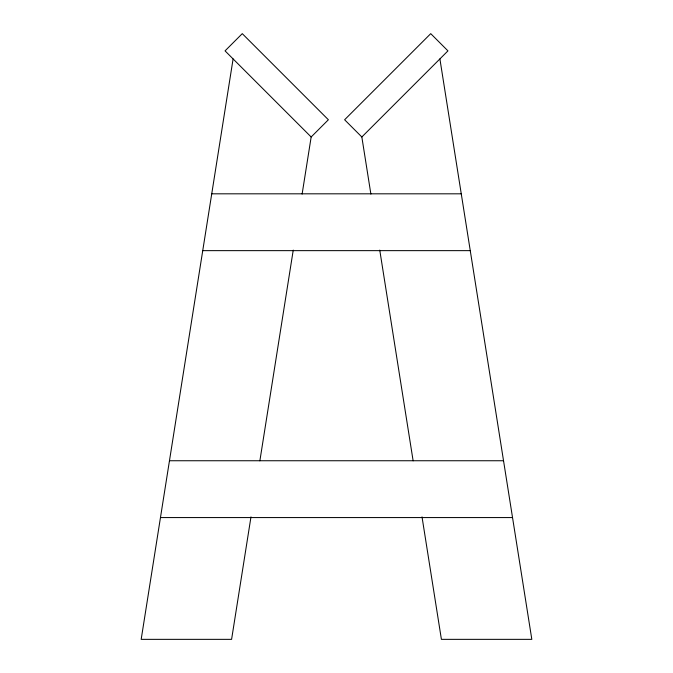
<?xml version="1.0" encoding="UTF-8"?>
<svg xmlns="http://www.w3.org/2000/svg" width="673" height="673" viewBox="0 0 673 673"><rect width="100%" height="100%" fill="white"/><g stroke="black" fill="none" stroke-linecap="round" stroke-linejoin="round"><path stroke-width="1.01" d="M233.102 58.93L141.179 639.35L231.596 639.35L250.987 516.872M259.871 460.82L293.243 250.12M302.118 194.068L311.162 136.981L328.382 119.76L242.272 33.65L225.051 50.87L311.162 136.981M361.838 136.981L447.949 50.87L430.728 33.65L344.618 119.76L361.838 136.981L370.882 194.068M211.743 193.816L461.257 193.816M202.741 250.642L470.259 250.642M169.461 460.744L503.539 460.744M160.46 517.571L512.54 517.571M439.898 58.93L531.821 639.35L441.404 639.35L422.013 516.872M379.757 250.12L413.129 460.82"/></g></svg>
